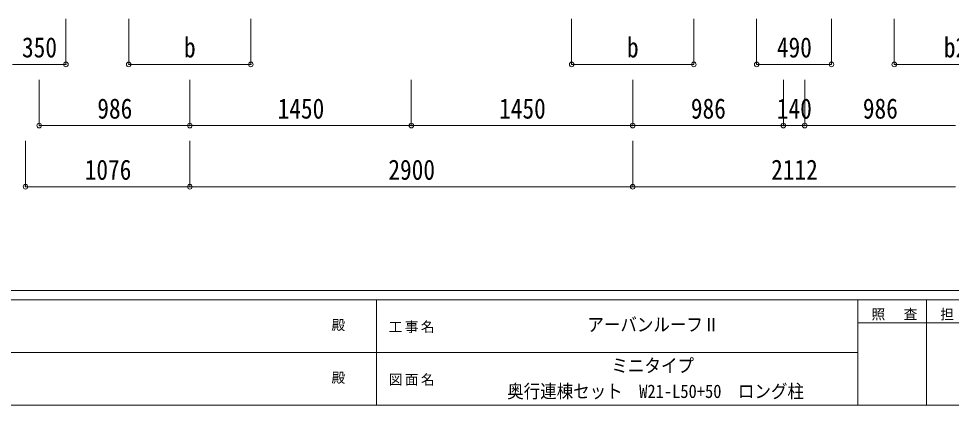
# Model space of a CAD drawing. Units: millimetres at full size, sheet at 1:30. Extents: x -8432 to 8432, y -5820 to 5820.
# Drawn here: x -2792 to 3314, y -5820 to -3292 of the extents above; entities that cross this region are included whole.
import ezdxf
from ezdxf.enums import TextEntityAlignment as Align

# ---------------------------------------------------------------- set-up
doc = ezdxf.new("R2010")
doc.units = ezdxf.units.MM
doc.header["$LTSCALE"] = 30
doc.header["$PDMODE"] = 32
doc.header["$PDSIZE"] = 30
doc.layers.add('0-6_OTH_LINE', color=6, linetype='Continuous', lineweight=9)
doc.layers.add('F-0_240', color=7, linetype='Continuous', lineweight=9)
doc.styles.add('ＭＳ ゴシック', font='')
doc.styles.get('ＭＳ ゴシック').set_extended_font_data('MS Gothic')

msp = doc.modelspace()

# ---------------------------------------------------------------- linework, layer by layer
at = {"layer": '0-6_OTH_LINE'}
for p, q in [((-2482.88, -3590.85), (-2482.88, -3291.85)), ((-2072.08, -3590.85), (-2072.08, -3291.85)), ((-1272.08, -3590.85), (-1272.08, -3291.85)), ((827.92, -3590.85), (827.92, -3291.85)), ((1627.92, -3590.85), (1627.92, -3291.85)), ((2039.12, -3590.85), (2039.12, -3291.85)), ((2529.12, -3590.85), (2529.12, -3291.85)), ((2939.92, -3590.85), (2939.92, -3291.85)), ((-2482.88, -3590.85), (-2832.88, -3590.85)), ((-2072.08, -3590.85), (-1272.08, -3590.85)), ((827.92, -3590.85), (1627.92, -3590.85)), ((2529.12, -3590.85), (2039.12, -3590.85)), ((2939.92, -3590.85), (3739.92, -3590.85)), ((-2657.88, -3990.85), (-2657.88, -3690.85)), ((-1671.88, -3990.85), (-1671.88, -3690.85)), ((-221.88, -3990.85), (-221.88, -3690.85)), ((1228.12, -3990.85), (1228.12, -3690.85)), ((2214.12, -3990.85), (2214.12, -3690.85)), ((2354.12, -3990.85), (2354.12, -3690.85)), ((-2657.88, -3990.85), (-1671.88, -3990.85)), ((-1671.88, -3990.85), (-221.88, -3990.85)), ((-221.88, -3990.85), (1228.12, -3990.85)), ((1228.12, -3990.85), (2214.12, -3990.85)), ((2354.12, -3990.85), (2214.12, -3990.85)), ((2354.12, -3990.85), (3340.12, -3990.85)), ((-2747.88, -4390.85), (-2747.88, -4090.85)), ((-1671.88, -4390.85), (-1671.88, -4090.85)), ((1228.12, -4390.85), (1228.12, -4090.85)), ((-2747.88, -4390.85), (-1671.88, -4390.85)), ((-1671.88, -4390.85), (1228.12, -4390.85)), ((1228.12, -4390.85), (3340.12, -4390.85))]:
    msp.add_line(p, q, dxfattribs=at)
for p in [(-2482.88, -3590.85), (-2072.08, -3590.85), (-1272.08, -3590.85), (827.92, -3590.85), (1627.92, -3590.85), (2039.12, -3590.85), (2529.12, -3590.85), (2939.92, -3590.85), (-2657.88, -3990.85), (-1671.88, -3990.85), (-221.88, -3990.85), (1228.12, -3990.85), (2214.12, -3990.85), (2354.12, -3990.85), (-2747.88, -4390.85), (-1671.88, -4390.85), (1228.12, -4390.85)]:
    msp.add_point(p, dxfattribs=at)
at = {"layer": 'F-0_240', "color": 5}
for p, q in [((-8432.06, -5070), (8007.94, -5070)), ((-8432.06, -5130), (5341.19, -5130)), ((-448.82, -5130), (-448.82, -5820)), ((2701.18, -5130), (2701.18, -5820)), ((3151.18, -5130), (3151.18, -5820)), ((2701.18, -5280), (4501.18, -5280)), ((-3448.82, -5475), (2701.18, -5475)), ((-8432.06, -5820), (8007.94, -5820))]:
    msp.add_line(p, q, dxfattribs=at)

# ---------------------------------------------------------------- texts
at = {"layer": '0-6_OTH_LINE', "color": 7, "style": 'ＭＳ ゴシック', "width": 0.85}
for s, p in [('350', (-2770.38, -3584.85)), ('b', (-1709.58, -3584.85)), ('b', (1190.42, -3584.85)), ('490', (2171.62, -3584.85)), ('b2', (3264.92, -3584.85)), ('986', (-2277.38, -3984.85)), ('1450', (-1096.88, -3984.85)), ('1450', (353.12, -3984.85)), ('986', (1608.62, -3984.85)), ('140', (2171.62, -3984.85)), ('986', (2734.62, -3984.85)), ('1076', (-2359.88, -4384.85)), ('2900', (-371.88, -4384.85)), ('2112', (2134.12, -4384.85))]:
    msp.add_text(s, height=132, dxfattribs=at).set_placement(p, align=Align.BOTTOM_LEFT)
at = {"layer": 'F-0_240', "style": 'ＭＳ ゴシック', "width": 0.9}
for s, p in [('アーバンルーフⅡ', (931.18, -5362.5)), ('ミニタイプ', (1088.68, -5630.88)), ('奥行連棟セット\u3000W21-L50+50\u3000ロング柱', (406.18, -5798.5))]:
    msp.add_text(s, height=87.98, dxfattribs=at).set_placement(p, align=Align.BOTTOM_LEFT)
at = {"layer": 'F-0_240', "style": 'ＭＳ ゴシック'}
for p in [(-744.53, -5347.5), (-744.53, -5692.5)]:
    msp.add_text('殿', height=65.98, dxfattribs=at).set_placement(p, align=Align.BOTTOM_LEFT)
at = {"layer": 'F-0_240', "char_height": 65.98, "attachment_point": 7, "style": 'ＭＳ ゴシック'}
for s, insert in [('\\T1.17;照\u3000査', (2791.19, -5265)), ('\\T1.17;担\u3000当', (3241.19, -5265)), ('\\T1.17;工事名', (-369.71, -5347.5)), ('\\T1.17;図面名', (-369.71, -5692.5))]:
    msp.add_mtext(s, dxfattribs=dict(at, insert=insert))

doc.saveas('drawing.dxf')
